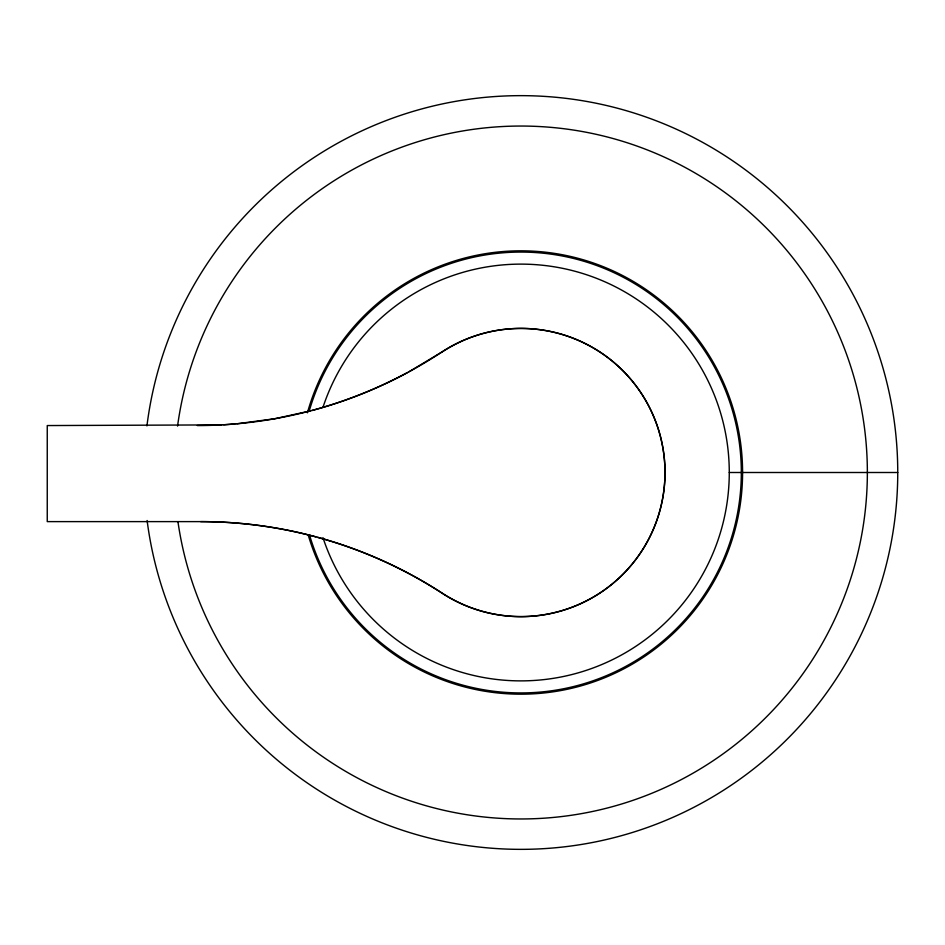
<?xml version="1.0" encoding="UTF-8"?>
<svg xmlns="http://www.w3.org/2000/svg" width="945" height="945" viewBox="0 0 945 945"><rect width="100%" height="100%" fill="white"/><g stroke="black" fill="none" stroke-linecap="round" stroke-linejoin="round"><path stroke-width="1.42" d="M221.78 424.884L47.25 425.557L47.25 521.616L200.647 521.616A443.359 443.359 0 0 1 442.343 593.295A144.089 144.089 0 0 0 629.842 566.811A144.089 144.089 0 0 0 629.193 377.457A144.089 144.089 0 0 0 441.528 352.237L409.209 371.645M407.543 372.554C377.279 388.856 345.114 401.613 311.909 410.496M310.066 410.981L274.582 418.777L236.876 423.797M234.986 423.962L223.658 424.777M729.28 472.5L897.75 472.5M200.647 521.616C239.463 521.616 278.279 526.743 315.772 536.831M317.603 537.327C361.746 549.388 403.987 568.335 442.343 593.295A144.16 144.065 90 0 0 665.02 472.5A144.16 144.065 -90 0 0 441.563 352.296M322.966 407.342A208.373 208.373 0 0 1 643.592 304.077A208.373 208.373 0 0 1 643.592 640.923A208.373 208.373 0 0 1 322.966 537.658M146.936 425.888A376.854 376.854 0 0 1 722.252 153.952A376.854 376.854 0 0 1 723.445 790.292A376.854 376.854 0 0 1 147.113 520.518M309.393 410.402A220.433 220.433 0 0 1 648.754 292.938A220.433 220.433 0 0 1 648.754 652.062A220.433 220.433 0 0 1 309.393 534.598M177.565 426.077A346.461 346.461 0 0 1 706.576 179.999A346.461 346.461 0 0 1 709.022 763.442A346.461 346.461 0 0 1 177.967 521.805M307.409 412.811A221.673 221.673 0 0 1 647.916 290.824A221.673 221.673 0 0 1 650.266 652.511A221.673 221.673 0 0 1 308.2 534.953M441.528 352.237A443.359 443.359 0 0 1 197.316 425.557"/></g></svg>
